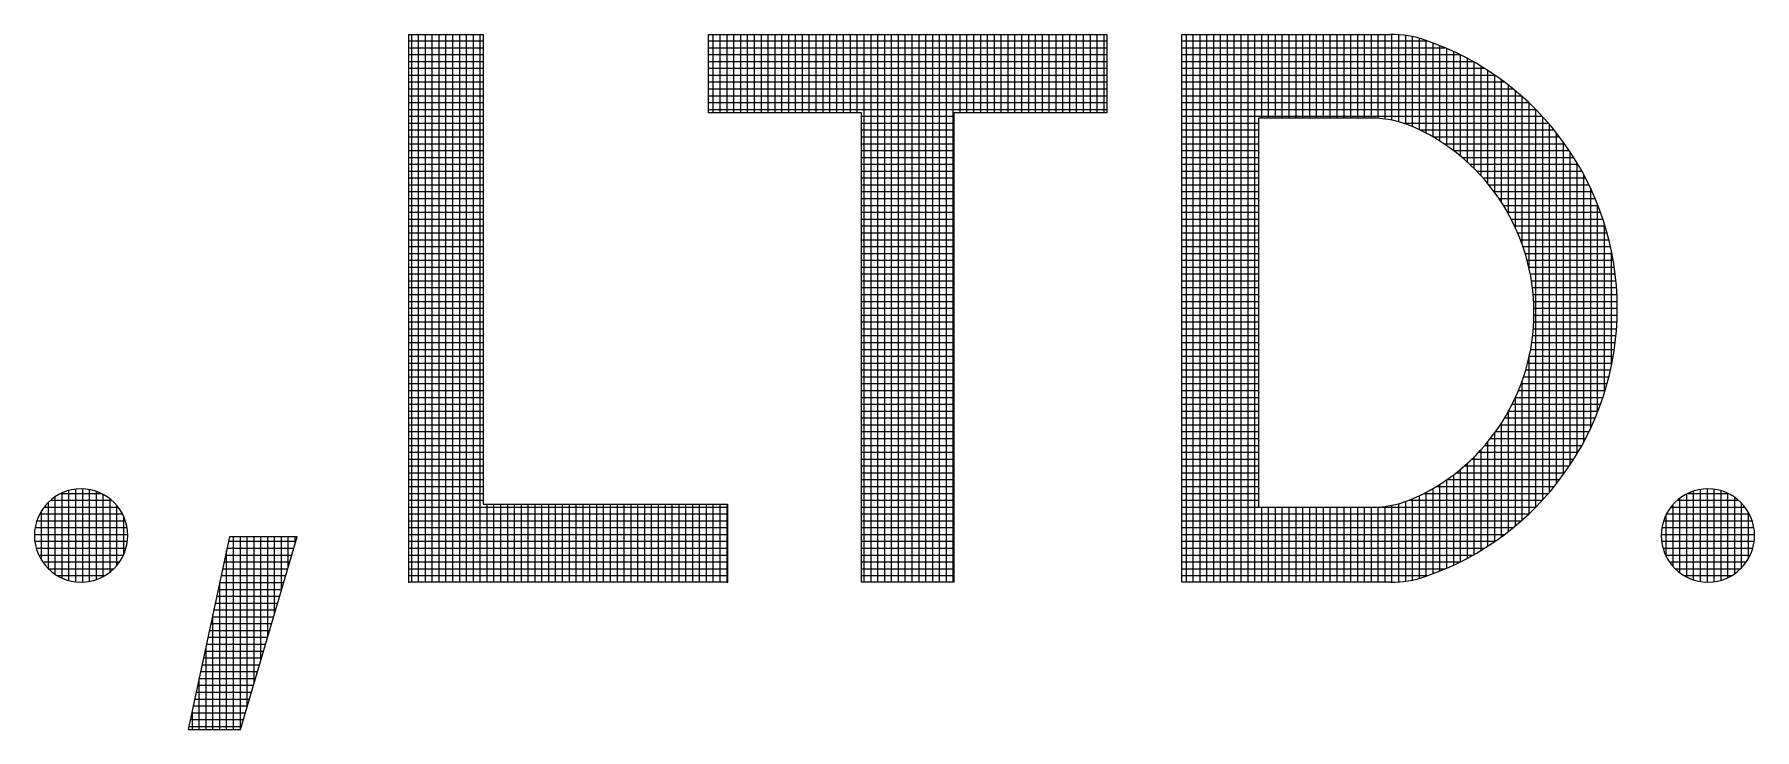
# Model space of a CAD drawing. Header units: inches. Extents: x 1131 to 1972, y 12 to 606.
# Drawn here: x 1867.087 to 1871.444, y 112.005 to 113.765 of the extents above; entities that cross this region are included whole.
import ezdxf

# ---------------------------------------------------------------- set-up
doc = ezdxf.new("R2010")
doc.units = ezdxf.units.IN
doc.header["$MEASUREMENT"] = 0
doc.layers.add('BG ÇÑ±¹Áö¿ª³\xad¹æ±â¼úÁÖ½ÄÈ¸»ç CI', color=7, linetype='Continuous')

msp = doc.modelspace()

# ---------------------------------------------------------------- linework, layer by layer
at = {"layer": 'BG ÇÑ±¹Áö¿ª³\xad¹æ±â¼úÁÖ½ÄÈ¸»ç CI', "color": 7, "linetype": 'Continuous', "lineweight": 25}
for p, q in [((1868.0351, 112.3777), (1868.0351, 113.7652)), ((1868.0351, 113.7652), (1868.2236, 113.7652)), ((1868.0351, 113.749), (1868.2236, 113.749)), ((1868.0351, 113.7316), (1868.2236, 113.7316)), ((1868.0425, 112.3777), (1868.0425, 113.7652)), ((1868.0599, 112.3777), (1868.0599, 113.7652)), ((1868.0772, 112.3777), (1868.0772, 113.7652)), ((1868.0946, 112.3777), (1868.0946, 113.7652)), ((1868.1119, 112.3777), (1868.1119, 113.7652)), ((1868.1293, 112.3777), (1868.1293, 113.7652)), ((1868.1467, 112.3777), (1868.1467, 113.7652)), ((1868.164, 112.3777), (1868.164, 113.7652)), ((1868.1814, 112.3777), (1868.1814, 113.7652)), ((1868.1988, 112.3777), (1868.1988, 113.7652)), ((1868.2161, 112.3777), (1868.2161, 113.7652)), ((1868.2236, 113.7652), (1868.2236, 112.5751)), ((1868.7939, 113.567), (1868.7939, 113.7652)), ((1868.7939, 113.7652), (1869.8036, 113.7652)), ((1868.7939, 113.749), (1869.8036, 113.749)), ((1868.7939, 113.7316), (1869.8036, 113.7316)), ((1868.8065, 113.567), (1868.8065, 113.7652)), ((1868.8239, 113.567), (1868.8239, 113.7652)), ((1868.8413, 113.567), (1868.8413, 113.7652)), ((1868.8586, 113.567), (1868.8586, 113.7652)), ((1868.876, 113.567), (1868.876, 113.7652)), ((1868.8933, 113.567), (1868.8933, 113.7652)), ((1868.9107, 113.567), (1868.9107, 113.7652)), ((1868.9281, 113.567), (1868.9281, 113.7652)), ((1868.9454, 113.567), (1868.9454, 113.7652)), ((1868.9628, 113.567), (1868.9628, 113.7652)), ((1868.9802, 113.567), (1868.9802, 113.7652)), ((1868.9975, 113.567), (1868.9975, 113.7652)), ((1869.0149, 113.567), (1869.0149, 113.7652)), ((1869.0323, 113.567), (1869.0323, 113.7652)), ((1869.0496, 113.567), (1869.0496, 113.7652)), ((1869.067, 113.567), (1869.067, 113.7652)), ((1869.0844, 113.567), (1869.0844, 113.7652)), ((1869.1017, 113.567), (1869.1017, 113.7652)), ((1869.1191, 113.567), (1869.1191, 113.7652)), ((1869.1364, 113.567), (1869.1364, 113.7652)), ((1869.1538, 113.567), (1869.1538, 113.7652)), ((1869.1712, 113.567), (1869.1712, 113.7652)), ((1869.1885, 112.3777), (1869.1885, 113.7652)), ((1869.2059, 112.3777), (1869.2059, 113.7652)), ((1869.2233, 112.3777), (1869.2233, 113.7652)), ((1869.2406, 112.3777), (1869.2406, 113.7652)), ((1869.258, 112.3777), (1869.258, 113.7652)), ((1869.2754, 112.3777), (1869.2754, 113.7652)), ((1869.2927, 112.3777), (1869.2927, 113.7652)), ((1869.3101, 112.3777), (1869.3101, 113.7652)), ((1869.3275, 112.3777), (1869.3275, 113.7652)), ((1869.3448, 112.3777), (1869.3448, 113.7652)), ((1869.3622, 112.3777), (1869.3622, 113.7652)), ((1869.3796, 112.3777), (1869.3796, 113.7652)), ((1869.3969, 112.3777), (1869.3969, 113.7652)), ((1869.4143, 112.3777), (1869.4143, 113.7652)), ((1869.4316, 113.567), (1869.4316, 113.7652)), ((1869.449, 113.567), (1869.449, 113.7652)), ((1869.4664, 113.567), (1869.4664, 113.7652)), ((1869.4837, 113.567), (1869.4837, 113.7652)), ((1869.5011, 113.567), (1869.5011, 113.7652)), ((1869.5185, 113.567), (1869.5185, 113.7652)), ((1869.5358, 113.567), (1869.5358, 113.7652)), ((1869.5532, 113.567), (1869.5532, 113.7652)), ((1869.5706, 113.567), (1869.5706, 113.7652)), ((1869.5879, 113.567), (1869.5879, 113.7652)), ((1869.6053, 113.567), (1869.6053, 113.7652)), ((1869.6227, 113.567), (1869.6227, 113.7652)), ((1869.64, 113.567), (1869.64, 113.7652)), ((1869.6574, 113.567), (1869.6574, 113.7652)), ((1869.6747, 113.567), (1869.6747, 113.7652)), ((1869.6921, 113.567), (1869.6921, 113.7652)), ((1869.7095, 113.567), (1869.7095, 113.7652)), ((1869.7268, 113.567), (1869.7268, 113.7652)), ((1869.7442, 113.567), (1869.7442, 113.7652)), ((1869.7616, 113.567), (1869.7616, 113.7652)), ((1869.7789, 113.567), (1869.7789, 113.7652)), ((1869.7963, 113.567), (1869.7963, 113.7652)), ((1869.8036, 113.7652), (1869.8036, 113.567)), ((1869.9932, 112.3777), (1869.9932, 113.7652)), ((1869.9932, 113.7652), (1870.5218, 113.7652)), ((1869.9932, 113.749), (1870.6148, 113.749)), ((1869.9932, 113.7316), (1870.6597, 113.7316)), ((1870.0047, 112.3777), (1870.0047, 113.7652)), ((1870.022, 112.3777), (1870.022, 113.7652)), ((1870.0394, 112.3777), (1870.0394, 113.7652)), ((1870.0568, 112.3777), (1870.0568, 113.7652)), ((1870.0741, 112.3777), (1870.0741, 113.7652)), ((1870.0915, 112.3777), (1870.0915, 113.7652)), ((1870.1089, 112.3777), (1870.1089, 113.7652)), ((1870.1262, 112.3777), (1870.1262, 113.7652)), ((1870.1436, 112.3777), (1870.1436, 113.7652)), ((1870.161, 112.3777), (1870.161, 113.7652)), ((1870.1783, 112.3777), (1870.1783, 113.7652)), ((1870.1957, 113.5534), (1870.1957, 113.7652)), ((1870.213, 113.5534), (1870.213, 113.7652)), ((1870.2304, 113.5534), (1870.2304, 113.7652)), ((1870.2478, 113.5534), (1870.2478, 113.7652)), ((1870.2651, 113.5534), (1870.2651, 113.7652)), ((1870.2825, 113.5534), (1870.2825, 113.7652)), ((1870.2999, 113.5534), (1870.2999, 113.7652)), ((1870.3172, 113.5534), (1870.3172, 113.7652)), ((1870.3346, 113.5534), (1870.3346, 113.7652)), ((1870.352, 113.5534), (1870.352, 113.7652)), ((1870.3693, 113.5534), (1870.3693, 113.7652)), ((1870.3867, 113.5534), (1870.3867, 113.7652)), ((1870.4041, 113.5534), (1870.4041, 113.7652)), ((1870.4214, 113.5534), (1870.4214, 113.7652)), ((1870.4388, 113.5534), (1870.4388, 113.7652)), ((1870.4562, 113.5534), (1870.4562, 113.7652)), ((1870.4735, 113.5534), (1870.4735, 113.7652)), ((1870.4909, 113.5527), (1870.4909, 113.7652)), ((1870.5082, 113.5509), (1870.5082, 113.7652)), ((1870.5256, 113.548), (1870.5256, 113.7652)), ((1870.543, 113.544), (1870.543, 113.7644)), ((1870.5603, 113.5386), (1870.5603, 113.7625)), ((1870.5777, 113.532), (1870.5777, 113.7595)), ((1870.5951, 113.5241), (1870.5951, 113.7552)), ((1870.6124, 113.5152), (1870.6124, 113.7498)), ((1870.6298, 113.5055), (1870.6298, 113.7436)), ((1870.6472, 113.4949), (1870.6472, 113.7368)), ((1870.6645, 113.4833), (1870.6645, 113.7295)), ((1868.0351, 113.7143), (1868.2236, 113.7143)), ((1868.0351, 113.6969), (1868.2236, 113.6969)), ((1868.7939, 113.7143), (1869.8036, 113.7143)), ((1868.7939, 113.6969), (1869.8036, 113.6969)), ((1869.9932, 113.7143), (1870.6974, 113.7143)), ((1869.9932, 113.6969), (1870.7303, 113.6969)), ((1870.6819, 113.4707), (1870.6819, 113.7217)), ((1870.6993, 113.4569), (1870.6993, 113.7133)), ((1870.7166, 113.4418), (1870.7166, 113.7044)), ((1870.734, 113.4253), (1870.734, 113.6948)), ((1870.7513, 113.4071), (1870.7513, 113.6846)), ((1868.0351, 113.6795), (1868.2236, 113.6795)), ((1868.0351, 113.6622), (1868.2236, 113.6622)), ((1868.0351, 113.6448), (1868.2236, 113.6448)), ((1868.7939, 113.6795), (1869.8036, 113.6795)), ((1868.7939, 113.6622), (1869.8036, 113.6622)), ((1868.7939, 113.6448), (1869.8036, 113.6448)), ((1869.9932, 113.6795), (1870.7595, 113.6795)), ((1869.9932, 113.6622), (1870.7859, 113.6622)), ((1869.9932, 113.6448), (1870.8101, 113.6448)), ((1870.7687, 113.3869), (1870.7687, 113.6737)), ((1870.7861, 113.3645), (1870.7861, 113.6621)), ((1870.8034, 113.3391), (1870.8034, 113.6497)), ((1868.0351, 113.6274), (1868.2236, 113.6274)), ((1868.0351, 113.6101), (1868.2236, 113.6101)), ((1868.7939, 113.6274), (1869.8036, 113.6274)), ((1868.7939, 113.6101), (1869.8036, 113.6101)), ((1869.9932, 113.6274), (1870.8322, 113.6274)), ((1869.9932, 113.6101), (1870.8527, 113.6101)), ((1870.8208, 113.3101), (1870.8208, 113.6365)), ((1870.8382, 113.2757), (1870.8382, 113.6225)), ((1870.8555, 113.233), (1870.8555, 113.6076)), ((1868.0351, 113.5927), (1868.2236, 113.5927)), ((1868.0351, 113.5753), (1868.2236, 113.5753)), ((1868.0351, 113.558), (1868.2236, 113.558)), ((1868.7939, 113.5927), (1869.8036, 113.5927)), ((1868.7939, 113.5753), (1869.8036, 113.5753)), ((1869.1817, 113.567), (1868.7939, 113.567)), ((1869.1817, 112.3777), (1869.1817, 113.567)), ((1869.1817, 113.558), (1869.4158, 113.558)), ((1869.4158, 113.567), (1869.4158, 112.3777)), ((1869.8036, 113.567), (1869.4158, 113.567)), ((1869.9932, 113.5927), (1870.8717, 113.5927)), ((1869.9932, 113.5753), (1870.8895, 113.5753)), ((1869.9932, 113.558), (1870.906, 113.558)), ((1870.4717, 113.5534), (1870.1873, 113.5534)), ((1870.1873, 113.5534), (1870.1873, 112.5675)), ((1870.8729, 113.1727), (1870.8729, 113.5916)), ((1870.8903, 112.5684), (1870.8903, 113.5745)), ((1870.9076, 112.5867), (1870.9076, 113.5563)), ((1868.0351, 113.5406), (1868.2236, 113.5406)), ((1868.0351, 113.5232), (1868.2236, 113.5232)), ((1869.1817, 113.5406), (1869.4158, 113.5406)), ((1869.1817, 113.5232), (1869.4158, 113.5232)), ((1869.9932, 113.5406), (1870.1873, 113.5406)), ((1869.9932, 113.5232), (1870.1873, 113.5232)), ((1870.5544, 113.5406), (1870.9216, 113.5406)), ((1870.5968, 113.5232), (1870.9361, 113.5232)), ((1870.925, 112.6064), (1870.925, 113.5366)), ((1870.9424, 112.6276), (1870.9424, 113.5154)), ((1868.0351, 113.5059), (1868.2236, 113.5059)), ((1868.0351, 113.4885), (1868.2236, 113.4885)), ((1868.0351, 113.4712), (1868.2236, 113.4712)), ((1869.1817, 113.5059), (1869.4158, 113.5059)), ((1869.1817, 113.4885), (1869.4158, 113.4885)), ((1869.1817, 113.4712), (1869.4158, 113.4712)), ((1869.9932, 113.5059), (1870.1873, 113.5059)), ((1869.9932, 113.4885), (1870.1873, 113.4885)), ((1869.9932, 113.4712), (1870.1873, 113.4712)), ((1870.6292, 113.5059), (1870.9497, 113.5059)), ((1870.657, 113.4885), (1870.9625, 113.4885)), ((1870.6813, 113.4712), (1870.9746, 113.4712)), ((1870.9597, 112.6505), (1870.9597, 113.4924)), ((1870.9771, 112.6756), (1870.9771, 113.4673)), ((1868.0351, 113.4538), (1868.2236, 113.4538)), ((1868.0351, 113.4364), (1868.2236, 113.4364)), ((1869.1817, 113.4538), (1869.4158, 113.4538)), ((1869.1817, 113.4364), (1869.4158, 113.4364)), ((1869.9932, 113.4538), (1870.1873, 113.4538)), ((1869.9932, 113.4364), (1870.1873, 113.4364)), ((1870.703, 113.4538), (1870.9858, 113.4538)), ((1870.7224, 113.4364), (1870.9964, 113.4364)), ((1870.9945, 112.7032), (1870.9945, 113.4398)), ((1868.0351, 113.4191), (1868.2236, 113.4191)), ((1868.0351, 113.4017), (1868.2236, 113.4017)), ((1868.0351, 113.3843), (1868.2236, 113.3843)), ((1869.1817, 113.4191), (1869.4158, 113.4191)), ((1869.1817, 113.4017), (1869.4158, 113.4017)), ((1869.1817, 113.3843), (1869.4158, 113.3843)), ((1869.9932, 113.4191), (1870.1873, 113.4191)), ((1869.9932, 113.4017), (1870.1873, 113.4017)), ((1869.9932, 113.3843), (1870.1873, 113.3843)), ((1870.7401, 113.4191), (1871.0064, 113.4191)), ((1870.7561, 113.4017), (1871.0157, 113.4017)), ((1870.7708, 113.3843), (1871.0244, 113.3843)), ((1871.0118, 112.7339), (1871.0118, 113.409)), ((1868.0351, 113.367), (1868.2236, 113.367)), ((1868.0351, 113.3496), (1868.2236, 113.3496)), ((1869.1817, 113.367), (1869.4158, 113.367)), ((1869.1817, 113.3496), (1869.4158, 113.3496)), ((1869.9932, 113.367), (1870.1873, 113.367)), ((1869.9932, 113.3496), (1870.1873, 113.3496)), ((1870.7842, 113.367), (1871.0325, 113.367)), ((1870.7965, 113.3496), (1871.0401, 113.3496)), ((1871.0292, 112.7687), (1871.0292, 113.3742)), ((1868.0351, 113.3322), (1868.2236, 113.3322)), ((1868.0351, 113.3149), (1868.2236, 113.3149)), ((1868.0351, 113.2975), (1868.2236, 113.2975)), ((1869.1817, 113.3322), (1869.4158, 113.3322)), ((1869.1817, 113.3149), (1869.4158, 113.3149)), ((1869.1817, 113.2975), (1869.4158, 113.2975)), ((1869.9932, 113.3322), (1870.1873, 113.3322)), ((1869.9932, 113.3149), (1870.1873, 113.3149)), ((1869.9932, 113.2975), (1870.1873, 113.2975)), ((1870.8078, 113.3322), (1871.0471, 113.3322)), ((1870.8181, 113.3149), (1871.0536, 113.3149)), ((1870.8275, 113.2975), (1871.0597, 113.2975)), ((1871.0465, 112.8092), (1871.0465, 113.3337)), ((1868.0351, 113.2801), (1868.2236, 113.2801)), ((1868.0351, 113.2628), (1868.2236, 113.2628)), ((1869.1817, 113.2801), (1869.4158, 113.2801)), ((1869.1817, 113.2628), (1869.4158, 113.2628)), ((1869.9932, 113.2801), (1870.1873, 113.2801)), ((1869.9932, 113.2628), (1870.1873, 113.2628)), ((1870.8361, 113.2801), (1871.0652, 113.2801)), ((1870.8439, 113.2628), (1871.0702, 113.2628)), ((1871.0639, 112.8587), (1871.0639, 113.2843)), ((1868.0351, 113.2454), (1868.2236, 113.2454)), ((1868.0351, 113.228), (1868.2236, 113.228)), ((1868.0351, 113.2107), (1868.2236, 113.2107)), ((1869.1817, 113.2454), (1869.4158, 113.2454)), ((1869.1817, 113.228), (1869.4158, 113.228)), ((1869.1817, 113.2107), (1869.4158, 113.2107)), ((1869.9932, 113.2454), (1870.1873, 113.2454)), ((1869.9932, 113.228), (1870.1873, 113.228)), ((1869.9932, 113.2107), (1870.1873, 113.2107)), ((1870.851, 113.2454), (1871.0748, 113.2454)), ((1870.8573, 113.228), (1871.0789, 113.228)), ((1870.8629, 113.2107), (1871.0826, 113.2107)), ((1871.0813, 112.926), (1871.0813, 113.217)), ((1868.0351, 113.1933), (1868.2236, 113.1933)), ((1868.0351, 113.176), (1868.2236, 113.176)), ((1869.1817, 113.1933), (1869.4158, 113.1933)), ((1869.1817, 113.176), (1869.4158, 113.176)), ((1869.9932, 113.1933), (1870.1873, 113.1933)), ((1869.9932, 113.176), (1870.1873, 113.176)), ((1870.8679, 113.1933), (1871.0858, 113.1933)), ((1870.8722, 113.176), (1871.0885, 113.176)), ((1868.0351, 113.1586), (1868.2236, 113.1586)), ((1868.0351, 113.1412), (1868.2236, 113.1412)), ((1868.0351, 113.1239), (1868.2236, 113.1239)), ((1869.1817, 113.1586), (1869.4158, 113.1586)), ((1869.1817, 113.1412), (1869.4158, 113.1412)), ((1869.1817, 113.1239), (1869.4158, 113.1239)), ((1869.9932, 113.1586), (1870.1873, 113.1586)), ((1869.9932, 113.1412), (1870.1873, 113.1412)), ((1869.9932, 113.1239), (1870.1873, 113.1239)), ((1870.8759, 113.1586), (1871.0909, 113.1586)), ((1870.8789, 113.1412), (1871.0928, 113.1412)), ((1870.8814, 113.1239), (1871.0943, 113.1239)), ((1868.0351, 113.1065), (1868.2236, 113.1065)), ((1868.0351, 113.0891), (1868.2236, 113.0891)), ((1869.1817, 113.1065), (1869.4158, 113.1065)), ((1869.1817, 113.0891), (1869.4158, 113.0891)), ((1869.9932, 113.1065), (1870.1873, 113.1065)), ((1869.9932, 113.0891), (1870.1873, 113.0891)), ((1870.8832, 113.1065), (1871.0953, 113.1065)), ((1870.8845, 113.0891), (1871.096, 113.0891)), ((1868.0351, 113.0718), (1868.2236, 113.0718)), ((1868.0351, 113.0544), (1868.2236, 113.0544)), ((1868.0351, 113.037), (1868.2236, 113.037)), ((1869.1817, 113.0718), (1869.4158, 113.0718)), ((1869.1817, 113.0544), (1869.4158, 113.0544)), ((1869.1817, 113.037), (1869.4158, 113.037)), ((1869.9932, 113.0718), (1870.1873, 113.0718)), ((1869.9932, 113.0544), (1870.1873, 113.0544)), ((1869.9932, 113.037), (1870.1873, 113.037)), ((1870.8847, 113.037), (1871.0954, 113.037)), ((1870.8852, 113.0718), (1871.0962, 113.0718)), ((1870.8852, 113.0544), (1871.096, 113.0544)), ((1868.0351, 113.0197), (1868.2236, 113.0197)), ((1868.0351, 113.0023), (1868.2236, 113.0023)), ((1869.1817, 113.0197), (1869.4158, 113.0197)), ((1869.1817, 113.0023), (1869.4158, 113.0023)), ((1869.9932, 113.0197), (1870.1873, 113.0197)), ((1869.9932, 113.0023), (1870.1873, 113.0023)), ((1870.882, 113.0023), (1871.0928, 113.0023)), ((1870.8837, 113.0197), (1871.0943, 113.0197)), ((1868.0351, 112.9849), (1868.2236, 112.9849)), ((1868.0351, 112.9676), (1868.2236, 112.9676)), ((1868.0351, 112.9502), (1868.2236, 112.9502)), ((1869.1817, 112.9849), (1869.4158, 112.9849)), ((1869.1817, 112.9676), (1869.4158, 112.9676)), ((1869.1817, 112.9502), (1869.4158, 112.9502)), ((1869.9932, 112.9849), (1870.1873, 112.9849)), ((1869.9932, 112.9676), (1870.1873, 112.9676)), ((1869.9932, 112.9502), (1870.1873, 112.9502)), ((1870.8729, 112.5514), (1870.8729, 112.9481)), ((1870.8734, 112.9502), (1871.0859, 112.9502)), ((1870.8768, 112.9676), (1871.0886, 112.9676)), ((1870.8797, 112.9849), (1871.0909, 112.9849)), ((1868.0351, 112.9329), (1868.2236, 112.9329)), ((1868.0351, 112.9155), (1868.2236, 112.9155)), ((1869.1817, 112.9329), (1869.4158, 112.9329)), ((1869.1817, 112.9155), (1869.4158, 112.9155)), ((1869.9932, 112.9329), (1870.1873, 112.9329)), ((1869.9932, 112.9155), (1870.1873, 112.9155)), ((1870.8645, 112.9155), (1871.079, 112.9155)), ((1870.8692, 112.9329), (1871.0827, 112.9329)), ((1868.0351, 112.8981), (1868.2236, 112.8981)), ((1868.0351, 112.8808), (1868.2236, 112.8808)), ((1868.0351, 112.8634), (1868.2236, 112.8634)), ((1869.1817, 112.8981), (1869.4158, 112.8981)), ((1869.1817, 112.8808), (1869.4158, 112.8808)), ((1869.1817, 112.8634), (1869.4158, 112.8634)), ((1869.9932, 112.8981), (1870.1873, 112.8981)), ((1869.9932, 112.8808), (1870.1873, 112.8808)), ((1869.9932, 112.8634), (1870.1873, 112.8634)), ((1870.8461, 112.8634), (1871.0653, 112.8634)), ((1870.8529, 112.8808), (1871.0704, 112.8808)), ((1870.8555, 112.5354), (1870.8555, 112.8879)), ((1870.8591, 112.8981), (1871.0749, 112.8981)), ((1868.0351, 112.846), (1868.2236, 112.846)), ((1868.0351, 112.8287), (1868.2236, 112.8287)), ((1869.1817, 112.846), (1869.4158, 112.846)), ((1869.1817, 112.8287), (1869.4158, 112.8287)), ((1869.9932, 112.846), (1870.1873, 112.846)), ((1869.9932, 112.8287), (1870.1873, 112.8287)), ((1870.8302, 112.8287), (1871.0538, 112.8287)), ((1870.8382, 112.5204), (1870.8382, 112.8452)), ((1870.8386, 112.846), (1871.0598, 112.846)), ((1868.0351, 112.8113), (1868.2236, 112.8113)), ((1868.0351, 112.7939), (1868.2236, 112.7939)), ((1868.0351, 112.7766), (1868.2236, 112.7766)), ((1869.1817, 112.8113), (1869.4158, 112.8113)), ((1869.1817, 112.7939), (1869.4158, 112.7939)), ((1869.1817, 112.7766), (1869.4158, 112.7766)), ((1869.9932, 112.8113), (1870.1873, 112.8113)), ((1869.9932, 112.7939), (1870.1873, 112.7939)), ((1869.9932, 112.7766), (1870.1873, 112.7766)), ((1870.8001, 112.7766), (1871.0328, 112.7766)), ((1870.8034, 112.4933), (1870.8034, 112.7818)), ((1870.811, 112.7939), (1871.0403, 112.7939)), ((1870.8208, 112.5064), (1870.8208, 112.8108)), ((1870.8211, 112.8113), (1871.0473, 112.8113)), ((1868.0351, 112.7592), (1868.2236, 112.7592)), ((1868.0351, 112.7418), (1868.2236, 112.7418)), ((1869.1817, 112.7592), (1869.4158, 112.7592)), ((1869.1817, 112.7418), (1869.4158, 112.7418)), ((1869.9932, 112.7592), (1870.1873, 112.7592)), ((1869.9932, 112.7418), (1870.1873, 112.7418)), ((1870.7687, 112.4693), (1870.7687, 112.734)), ((1870.775, 112.7418), (1871.016, 112.7418)), ((1870.7861, 112.4809), (1870.7861, 112.7564)), ((1870.7881, 112.7592), (1871.0247, 112.7592)), ((1868.0351, 112.7245), (1868.2236, 112.7245)), ((1868.0351, 112.7071), (1868.2236, 112.7071)), ((1868.0351, 112.6897), (1868.2236, 112.6897)), ((1869.1817, 112.7245), (1869.4158, 112.7245)), ((1869.1817, 112.7071), (1869.4158, 112.7071)), ((1869.1817, 112.6897), (1869.4158, 112.6897)), ((1869.9932, 112.7245), (1870.1873, 112.7245)), ((1869.9932, 112.7071), (1870.1873, 112.7071)), ((1869.9932, 112.6897), (1870.1873, 112.6897)), ((1870.728, 112.6897), (1870.9862, 112.6897)), ((1870.734, 112.4482), (1870.734, 112.6956)), ((1870.7451, 112.7071), (1870.9968, 112.7071)), ((1870.7513, 112.4584), (1870.7513, 112.7138)), ((1870.7607, 112.7245), (1871.0067, 112.7245)), ((1868.0351, 112.6724), (1868.2236, 112.6724)), ((1868.0351, 112.655), (1868.2236, 112.655)), ((1869.1817, 112.6724), (1869.4158, 112.6724)), ((1869.1817, 112.655), (1869.4158, 112.655)), ((1869.9932, 112.6724), (1870.1873, 112.6724)), ((1869.9932, 112.655), (1870.1873, 112.655)), ((1870.6819, 112.4212), (1870.6819, 112.6502)), ((1870.6881, 112.655), (1870.9629, 112.655)), ((1870.6993, 112.4296), (1870.6993, 112.664)), ((1870.7091, 112.6724), (1870.9749, 112.6724)), ((1870.7166, 112.4386), (1870.7166, 112.6791)), ((1867.1543, 112.6029), (1867.2556, 112.6029)), ((1867.1569, 112.3881), (1867.1569, 112.6041)), ((1867.1743, 112.382), (1867.1743, 112.6103)), ((1867.1916, 112.3787), (1867.1916, 112.6136)), ((1867.209, 112.378), (1867.209, 112.6143)), ((1867.2264, 112.3799), (1867.2264, 112.6124)), ((1867.2437, 112.3845), (1867.2437, 112.6078)), ((1867.2611, 112.3922), (1867.2611, 112.6001)), ((1868.0351, 112.6377), (1868.2236, 112.6377)), ((1868.0351, 112.6203), (1868.2236, 112.6203)), ((1868.0351, 112.6029), (1868.2236, 112.6029)), ((1869.1817, 112.6377), (1869.4158, 112.6377)), ((1869.1817, 112.6203), (1869.4158, 112.6203)), ((1869.1817, 112.6029), (1869.4158, 112.6029)), ((1869.9932, 112.6377), (1870.1873, 112.6377)), ((1869.9932, 112.6203), (1870.1873, 112.6203)), ((1869.9932, 112.6029), (1870.1873, 112.6029)), ((1870.5951, 112.3877), (1870.5951, 112.5968)), ((1870.6072, 112.6029), (1870.922, 112.6029)), ((1870.6124, 112.3932), (1870.6124, 112.6057)), ((1870.6298, 112.3994), (1870.6298, 112.6154)), ((1870.6381, 112.6203), (1870.9365, 112.6203)), ((1870.6472, 112.4062), (1870.6472, 112.626)), ((1870.6645, 112.4134), (1870.6645, 112.6375)), ((1870.6647, 112.6377), (1870.9502, 112.6377)), ((1871.2723, 112.3908), (1871.2723, 112.6015)), ((1871.2752, 112.6029), (1871.3766, 112.6029)), ((1871.2896, 112.3837), (1871.2896, 112.6086)), ((1871.307, 112.3795), (1871.307, 112.6128)), ((1871.3244, 112.378), (1871.3244, 112.6143)), ((1871.3417, 112.379), (1871.3417, 112.6133)), ((1871.3591, 112.3827), (1871.3591, 112.6096)), ((1871.3765, 112.3893), (1871.3765, 112.603)), ((1867.1048, 112.4333), (1867.1048, 112.559)), ((1867.1112, 112.5682), (1867.2986, 112.5682)), ((1867.1222, 112.4118), (1867.1222, 112.5805)), ((1867.1276, 112.5856), (1867.2822, 112.5856)), ((1867.1395, 112.3977), (1867.1395, 112.5946)), ((1867.2784, 112.4036), (1867.2784, 112.5887)), ((1867.2958, 112.4206), (1867.2958, 112.5717)), ((1868.0351, 112.5856), (1868.2236, 112.5856)), ((1868.0351, 112.5682), (1868.8421, 112.5682)), ((1868.2236, 112.5751), (1868.8421, 112.5751)), ((1868.2335, 112.3777), (1868.2335, 112.5751)), ((1868.2509, 112.3777), (1868.2509, 112.5751)), ((1868.2682, 112.3777), (1868.2682, 112.5751)), ((1868.2856, 112.3777), (1868.2856, 112.5751)), ((1868.303, 112.3777), (1868.303, 112.5751)), ((1868.3203, 112.3777), (1868.3203, 112.5751)), ((1868.3377, 112.3777), (1868.3377, 112.5751)), ((1868.355, 112.3777), (1868.355, 112.5751)), ((1868.3724, 112.3777), (1868.3724, 112.5751)), ((1868.3898, 112.3777), (1868.3898, 112.5751)), ((1868.4071, 112.3777), (1868.4071, 112.5751)), ((1868.4245, 112.3777), (1868.4245, 112.5751)), ((1868.4419, 112.3777), (1868.4419, 112.5751)), ((1868.4592, 112.3777), (1868.4592, 112.5751)), ((1868.4766, 112.3777), (1868.4766, 112.5751)), ((1868.494, 112.3777), (1868.494, 112.5751)), ((1868.5113, 112.3777), (1868.5113, 112.5751)), ((1868.5287, 112.3777), (1868.5287, 112.5751)), ((1868.5461, 112.3777), (1868.5461, 112.5751)), ((1868.5634, 112.3777), (1868.5634, 112.5751)), ((1868.5808, 112.3777), (1868.5808, 112.5751)), ((1868.5981, 112.3777), (1868.5981, 112.5751)), ((1868.6155, 112.3777), (1868.6155, 112.5751)), ((1868.6329, 112.3777), (1868.6329, 112.5751)), ((1868.6502, 112.3777), (1868.6502, 112.5751)), ((1868.6676, 112.3777), (1868.6676, 112.5751)), ((1868.685, 112.3777), (1868.685, 112.5751)), ((1868.7023, 112.3777), (1868.7023, 112.5751)), ((1868.7197, 112.3777), (1868.7197, 112.5751)), ((1868.7371, 112.3777), (1868.7371, 112.5751)), ((1868.7544, 112.3777), (1868.7544, 112.5751)), ((1868.7718, 112.3777), (1868.7718, 112.5751)), ((1868.7892, 112.3777), (1868.7892, 112.5751)), ((1868.8065, 112.3777), (1868.8065, 112.5751)), ((1868.8239, 112.3777), (1868.8239, 112.5751)), ((1868.8413, 112.3777), (1868.8413, 112.5751)), ((1868.8421, 112.5751), (1868.8421, 112.3777)), ((1869.1817, 112.5856), (1869.4158, 112.5856)), ((1869.1817, 112.5682), (1869.4158, 112.5682)), ((1869.9932, 112.5856), (1870.1873, 112.5856)), ((1869.9932, 112.5682), (1870.1873, 112.5682)), ((1870.1873, 112.5675), (1870.4717, 112.5675)), ((1870.1957, 112.3777), (1870.1957, 112.5675)), ((1870.213, 112.3777), (1870.213, 112.5675)), ((1870.2304, 112.3777), (1870.2304, 112.5675)), ((1870.2478, 112.3777), (1870.2478, 112.5675)), ((1870.2651, 112.3777), (1870.2651, 112.5675)), ((1870.2825, 112.3777), (1870.2825, 112.5675)), ((1870.2999, 112.3777), (1870.2999, 112.5675)), ((1870.3172, 112.3777), (1870.3172, 112.5675)), ((1870.3346, 112.3777), (1870.3346, 112.5675)), ((1870.352, 112.3777), (1870.352, 112.5675)), ((1870.3693, 112.3777), (1870.3693, 112.5675)), ((1870.3867, 112.3777), (1870.3867, 112.5675)), ((1870.4041, 112.3777), (1870.4041, 112.5675)), ((1870.4214, 112.3777), (1870.4214, 112.5675)), ((1870.4388, 112.3777), (1870.4388, 112.5675)), ((1870.4562, 112.3777), (1870.4562, 112.5675)), ((1870.4735, 112.3777), (1870.4735, 112.5675)), ((1870.4909, 112.3777), (1870.4909, 112.5682)), ((1870.4913, 112.5682), (1870.89, 112.5682)), ((1870.5082, 112.3777), (1870.5082, 112.5699)), ((1870.5256, 112.3777), (1870.5256, 112.5729)), ((1870.543, 112.3785), (1870.543, 112.5769)), ((1870.5603, 112.3805), (1870.5603, 112.5822)), ((1870.5695, 112.5856), (1870.9066, 112.5856)), ((1870.5777, 112.3835), (1870.5777, 112.5889)), ((1871.2322, 112.5682), (1871.4196, 112.5682)), ((1871.2376, 112.4177), (1871.2376, 112.5746)), ((1871.2486, 112.5856), (1871.4032, 112.5856)), ((1871.2549, 112.4017), (1871.2549, 112.5906)), ((1871.3938, 112.3994), (1871.3938, 112.5929)), ((1871.4112, 112.4143), (1871.4112, 112.578)), ((1871.4286, 112.4376), (1871.4286, 112.5547)), ((1867.0874, 112.4832), (1867.0874, 112.5091)), ((1867.0884, 112.5161), (1867.3214, 112.5161)), ((1867.0928, 112.5335), (1867.3171, 112.5335)), ((1867.1001, 112.5508), (1867.3097, 112.5508)), ((1867.3132, 112.4487), (1867.3132, 112.5436)), ((1868.0351, 112.5508), (1868.8421, 112.5508)), ((1868.0351, 112.5335), (1868.8421, 112.5335)), ((1868.0351, 112.5161), (1868.8421, 112.5161)), ((1869.1817, 112.5508), (1869.4158, 112.5508)), ((1869.1817, 112.5335), (1869.4158, 112.5335)), ((1869.1817, 112.5161), (1869.4158, 112.5161)), ((1869.9932, 112.5508), (1870.8723, 112.5508)), ((1869.9932, 112.5335), (1870.8534, 112.5335)), ((1869.9932, 112.5161), (1870.8329, 112.5161)), ((1871.2094, 112.5161), (1871.4424, 112.5161)), ((1871.2138, 112.5335), (1871.4381, 112.5335)), ((1871.2202, 112.4433), (1871.2202, 112.549)), ((1871.2211, 112.5508), (1871.4307, 112.5508)), ((1867.0868, 112.4987), (1867.3231, 112.4987)), ((1867.0877, 112.4814), (1867.3222, 112.4814)), ((1867.0912, 112.464), (1867.3187, 112.464)), ((1867.5812, 112.4931), (1867.4765, 112.0046)), ((1867.575, 112.464), (1867.7437, 112.464)), ((1867.5787, 112.4814), (1867.7488, 112.4814)), ((1867.7522, 112.4931), (1867.5812, 112.4931)), ((1867.591, 112.0046), (1867.591, 112.4931)), ((1867.6084, 112.0046), (1867.6084, 112.4931)), ((1867.6091, 112.0046), (1867.7522, 112.4931)), ((1867.6257, 112.0615), (1867.6257, 112.4931)), ((1867.6431, 112.1207), (1867.6431, 112.4931)), ((1867.6605, 112.18), (1867.6605, 112.4931)), ((1867.6778, 112.2393), (1867.6778, 112.4931)), ((1867.6952, 112.2985), (1867.6952, 112.4931)), ((1867.7126, 112.3578), (1867.7126, 112.4931)), ((1867.7299, 112.4171), (1867.7299, 112.4931)), ((1867.7473, 112.4764), (1867.7473, 112.4931)), ((1868.0351, 112.4987), (1868.8421, 112.4987)), ((1868.0351, 112.4814), (1868.8421, 112.4814)), ((1868.0351, 112.464), (1868.8421, 112.464)), ((1869.1817, 112.4987), (1869.4158, 112.4987)), ((1869.1817, 112.4814), (1869.4158, 112.4814)), ((1869.1817, 112.464), (1869.4158, 112.464)), ((1869.9932, 112.4987), (1870.8108, 112.4987)), ((1869.9932, 112.4814), (1870.7868, 112.4814)), ((1869.9932, 112.464), (1870.7604, 112.464)), ((1871.2078, 112.4987), (1871.4441, 112.4987)), ((1871.2087, 112.4814), (1871.4432, 112.4814)), ((1871.2122, 112.464), (1871.4397, 112.464)), ((1867.0976, 112.4466), (1867.3122, 112.4466)), ((1867.1075, 112.4293), (1867.3024, 112.4293)), ((1867.5675, 112.4293), (1867.7335, 112.4293)), ((1867.5712, 112.4466), (1867.7386, 112.4466)), ((1867.5736, 112.0046), (1867.5736, 112.4579)), ((1868.0351, 112.4466), (1868.8421, 112.4466)), ((1868.0351, 112.4293), (1868.8421, 112.4293)), ((1869.1817, 112.4466), (1869.4158, 112.4466)), ((1869.1817, 112.4293), (1869.4158, 112.4293)), ((1869.9932, 112.4466), (1870.7313, 112.4466)), ((1869.9932, 112.4293), (1870.6986, 112.4293)), ((1871.2186, 112.4466), (1871.4332, 112.4466)), ((1871.2285, 112.4293), (1871.4234, 112.4293)), ((1867.122, 112.4119), (1867.2878, 112.4119)), ((1867.1445, 112.3946), (1867.2653, 112.3946)), ((1867.5563, 112.3772), (1867.7182, 112.3772)), ((1867.5563, 112.0046), (1867.5563, 112.3769)), ((1867.5601, 112.3946), (1867.7233, 112.3946)), ((1867.5638, 112.4119), (1867.7284, 112.4119)), ((1868.0351, 112.4119), (1868.8421, 112.4119)), ((1868.0351, 112.3946), (1868.8421, 112.3946)), ((1868.8421, 112.3777), (1868.0351, 112.3777)), ((1869.1817, 112.4119), (1869.4158, 112.4119)), ((1869.1817, 112.3946), (1869.4158, 112.3946)), ((1869.4158, 112.3777), (1869.1817, 112.3777)), ((1869.9932, 112.4119), (1870.661, 112.4119)), ((1869.9932, 112.3946), (1870.6164, 112.3946)), ((1870.5218, 112.3777), (1869.9932, 112.3777)), ((1871.243, 112.4119), (1871.4088, 112.4119)), ((1871.2655, 112.3946), (1871.3863, 112.3946)), ((1867.5489, 112.3425), (1867.7081, 112.3425)), ((1867.5526, 112.3598), (1867.7131, 112.3598)), ((1867.5377, 112.2904), (1867.6928, 112.2904)), ((1867.5389, 112.0046), (1867.5389, 112.2959)), ((1867.5415, 112.3077), (1867.6979, 112.3077)), ((1867.5452, 112.3251), (1867.703, 112.3251)), ((1867.5303, 112.2556), (1867.6826, 112.2556)), ((1867.534, 112.273), (1867.6877, 112.273)), ((1867.5191, 112.2035), (1867.6674, 112.2035)), ((1867.5216, 112.0046), (1867.5216, 112.2149)), ((1867.5228, 112.2209), (1867.6725, 112.2209)), ((1867.5266, 112.2383), (1867.6775, 112.2383)), ((1867.5117, 112.1688), (1867.6572, 112.1688)), ((1867.5154, 112.1862), (1867.6623, 112.1862)), ((1867.5005, 112.1167), (1867.6419, 112.1167)), ((1867.5042, 112.1341), (1867.647, 112.1341)), ((1867.5042, 112.0046), (1867.5042, 112.1339)), ((1867.508, 112.1514), (1867.6521, 112.1514)), ((1867.4931, 112.082), (1867.6318, 112.082)), ((1867.4968, 112.0994), (1867.6368, 112.0994)), ((1867.4819, 112.0299), (1867.6165, 112.0299)), ((1867.4856, 112.0473), (1867.6216, 112.0473)), ((1867.4868, 112.0046), (1867.4868, 112.0529)), ((1867.4893, 112.0646), (1867.6267, 112.0646)), ((1867.4765, 112.0046), (1867.6091, 112.0046)), ((1867.4782, 112.0125), (1867.6114, 112.0125))]:
    msp.add_line(p, q, dxfattribs=at)
for centre, radius, start, end in [((1870.5218, 113.4918), 0.2735, 71.2107, 90), ((1870.3788, 113.0715), 0.7174, 288.7893, 71.2107), ((1870.4717, 113.2799), 0.2735, 65.0962, 90), ((1870.3698, 113.0604), 0.5155, 294.9038, 65.0962), ((1867.2049, 112.4961), 0.1182, 0, 180), ((1871.3259, 112.4961), 0.1182, 0, 180), ((1870.4717, 112.841), 0.2735, 270, 294.9038), ((1867.2049, 112.4961), 0.1182, 180, 0), ((1871.3259, 112.4961), 0.1182, 180, 0), ((1870.5218, 112.6512), 0.2735, 270, 288.7895)]:
    msp.add_arc(centre, radius, start, end, dxfattribs=at)
for p in [(1868.0351, 112.3777), (1868.0351, 112.3777), (1868.8421, 112.3777), (1868.8421, 112.3777)]:
    msp.add_point(p, dxfattribs=at)

doc.saveas('drawing.dxf')
